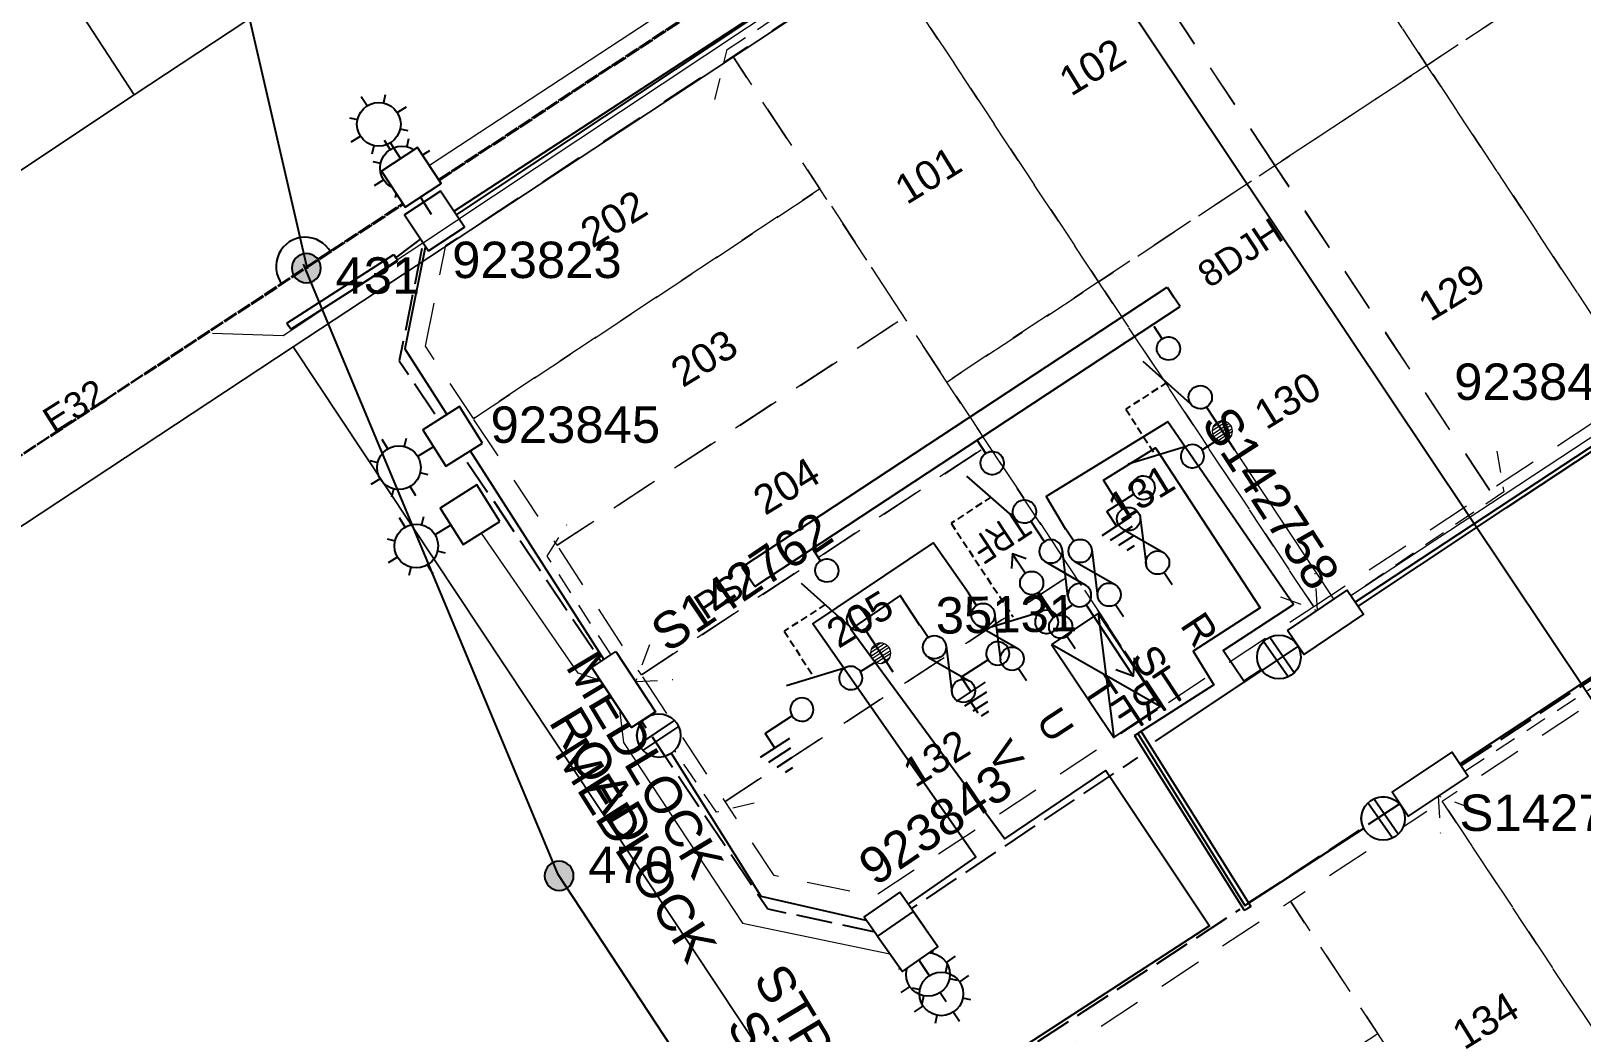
# Model space of a CAD drawing. Header units: metres. Extents: x 301970 to 303550, y 6271876 to 6273079.
# Drawn here: x 302284.5 to 302391, y 6272647.6 to 6272716.4 of the extents above; entities that cross this region are included whole.
import ezdxf
from ezdxf.enums import TextEntityAlignment as Align

# ---------------------------------------------------------------- set-up
doc = ezdxf.new("R2010")
doc.units = ezdxf.units.M
for name, pattern in [('A', [0]), ('Cable Exist OH', [1, 1, 0]), ('CENTERX2', [4, 2.5, -0.5, 0.5, -0.5]), ('Dash', [5, 3, -2]), ('DASHED', [0.75, 0.5, -0.25]), ('IE Trench LV', [6.5, 5, -1.5]), ('IECLdasha', [5, 3, -2])]:
    doc.linetypes.add(name, pattern=pattern)
for name, color, linetype in [('_User SL New', 7, 'Continuous'), ('_User_SL_SPonly', 7, 'Continuous'), ('Duct_SP_NEW', 7, 'Continuous'), ('Equip_HV_NEW', 7, 'Continuous'), ('Equip_LV_NEW', 7, 'Continuous'), ('Mains_HV_EXT', 7, 'Continuous'), ('Mains_HV_NEW_U72', 7, 'Continuous'), ('Mains_LV_EXT', 7, 'Continuous'), ('Mains_LV_NEW_R6', 7, 'Continuous'), ('Mains_LV_NEW_T84', 7, 'Continuous'), ('Mains_SL_EXT', 7, 'Continuous'), ('Notes_HV_MISC', 7, 'Continuous'), ('Notes_LV_MISC', 7, 'Continuous'), ('Services_SP_EXT', 7, 'Continuous'), ('Sub_LV_EXT', 7, 'Continuous'), ('Sub_SP_NEW', 7, 'Continuous'), ('SupportsOH_SP_TR_HV_LV_SL_EXT', 7, 'Continuous'), ('SupportsUG_SP_LV_NEW', 7, 'Continuous'), ('Trench_SP_NEW', 7, 'Continuous')]:
    doc.layers.add(name, color=color, linetype=linetype)
doc.layers.add('Cadastre Developer_SP_NEW', color=7, linetype='Continuous', lineweight=5)
doc.layers.add('Cadastre Land Parcels_SP_EXT', color=7, linetype='Continuous', lineweight=5, transparency=0.7)
doc.layers.add('Cadastre Roads_SP_EXT', color=7, linetype='Continuous', lineweight=5, transparency=0.7)
doc.layers.add('Features_HIDE', color=1, linetype='Continuous', plot=False)
doc.styles.add('ARIAL', font='arial.ttf', dxfattribs={"height": 2})
doc.styles.add('iecARIAL', font='arial.ttf', dxfattribs={"height": 2})
doc.styles.add('IESYMBOL1', font='isocp.shx')
doc.styles.add('POLE_LABEL', font='arial.ttf')
doc.styles.add('RoadName', font='arial.ttf', dxfattribs={"height": 2.5})
doc.styles.add('SL_LABEL', font='arial.ttf')
doc.styles.get("Standard").update_dxf_attribs({"font": 'arial.ttf'})
doc.styles.add('SWG_LABEL', font='arial.ttf')
doc.styles.add('SWITCH_LABEL', font='arial.ttf', dxfattribs={"height": 2.5})
doc.linetypes.add('Cable New UG', pattern='A,7,-0.25,["x",Standard,S=2,R=0,X=0.2,Y=-0.8],-2.1', length=9.35)
doc.linetypes.add('IE Trench HV', pattern='A,7,-0.2,["/",Standard,S=3,R=0,X=0.6,Y=-1.4],-2.5', length=9.7)
doc.linetypes.add('IECLROUO1', pattern='A,7,-0.7,[133,ltypeshp.shx,S=0.5,R=0,X=-0.3,Y=-0.1],-1.2', length=8.9)

# ---------------------------------------------------------------- blocks, each defined once
blk = doc.blocks.new('POLE_EXT')
blk.add_hatch(color=256).paths.add_polyline_path([(-1, 0, 1), (1, 0, 1)])
blk.add_lwpolyline([(-1, 0, 1), (1, 0, 1)], format="xyb", close=True)
for tag, height, flags, p in [('pNumber', 2.5, 8, (-17.84, 2.07)), ('OWNED_BY', 0.2, 9, (1.35, -0.4)), ('SPECIAL_USE', 0.2, 9, (1.35, -0.8)), ('STATE', 0.2, 9, (1.35, -1)), ('PARENT', 0.2, 9, (1.35, -0.6)), ('cLV', 0.2, 9, (1.35, -1.4)), ('hDepth', 0.2, 9, (1.35, -1.6)), ('hDia', 0.2, 9, (1.35, -1.8)), ('cHV', 0.2, 9, (1.35, -2)), ('USAGE', 0.2, 9, (1.35, -1.2)), ('LBRACKET', 0.2, 9, (1.35, -2.2)), ('LExisting', 0.2, 9, (1.35, -2.4)), ('LANTNUMBER', 0.2, 9, (1.35, -2.6)), ('LOther', 0.2, 9, (1.35, -2.8)), ('LRemove', 0.2, 9, (1.35, -3)), ('LEGEND', 0.2, 9, (1.35, -3.2)), ('cLinedev', 0.2, 9, (1.35, -3.4)), ('pExisting', 0.2, 9, (1.35, -3.8)), ('LOCATION', 0.2, 9, (1.35, -3.6)), ('PFNUMBER', 0.2, 9, (1.35, -4)), ('NEWPFNUMBER', 0.2, 9, (1.35, -4.2)), ('pFooting', 0.2, 9, (1.35, -4.4)), ('pNew', 0.2, 9, (1.35, -4.6)), ('pRelocate', 0.2, 9, (1.35, -5)), ('pRemove', 0.2, 9, (1.35, -5.2)), ('pReplace', 0.2, 9, (1.35, -5.4)), ('pStay', 0.2, 9, (1.35, -5.6)), ('pType', 0.2, 9, (1.35, -5.8)), ('cspan', 0.2, 9, (1.35, -6)), ('STREETNAME', 0.2, 9, (1.35, -6.2)), ('SUBURB', 0.2, 9, (1.35, -6.4)), ('OPERATED_BY', 0.2, 9, (1.36, -7.01)), ('NOTES', 0.2, 9, (1.35, -6.6)), ('MAINTAINED_BY', 0.2, 9, (1.36, -6.81))]:
    blk.add_attdef(tag, text='', height=height, dxfattribs=dict(flags=flags)).set_placement(p, align=Align.MIDDLE_LEFT)
at = {"style": 'POLE_LABEL'}
for tag, height, flags, p in [('ASSET_NUM', 2.5, 8, (2, 2)), ('STRUCTURE_PLANT_NUMBER', 0.2, 9, (1.35, 0.03)), ('STREET_CODE', 0.2, 9, (1.35, -0.2))]:
    blk.add_attdef(tag, text='', height=height, dxfattribs=dict(at, flags=flags)).set_placement(p, align=Align.MIDDLE_LEFT)
at = {"flags": 1}
blk.add_attdef('Z', (1.35, -7.33), '', height=0.2, dxfattribs=at)
blk = doc.blocks.new('*U68')
for tag, height, flags, p in [('ASSET_NUM', 2.5, 8, (2, 4)), ('STREET_CODE', 0.2, 9, (1.5, 2)), ('OWNED_BY', 0.2, 9, (1.5, 1.8)), ('OPERATED_BY', 0.2, 9, (1.5, 1.6)), ('STATE', 0.2, 9, (1.5, 1.2)), ('MAINTAINED_BY', 0.2, 9, (1.5, 1.4))]:
    blk.add_attdef(tag, text='', height=height, dxfattribs=dict(flags=flags)).set_placement(p, align=Align.MIDDLE_LEFT)
blk.add_wipeout([(3.73, -1.12), (-0.39, -3.87), (-1.49, -2.22), (2.62, 0.53)])
at = {"lineweight": -3}
blk.add_lwpolyline([(3.73, -1.12), (-0.39, -3.87), (-1.49, -2.22), (2.62, 0.53)], close=True, dxfattribs=at)
for tag, flags, p in [('SUPPORT_TYPE', 9, (1.5, 1)), ('SUBURB', 9, (1.5, 0.2)), ('STREETNAME', 9, (1.5, 0)), ('USAGE', 9, (1.5, 0.8)), ('LEGEND', 9, (1.5, 0.6)), ('PARENT', 9, (1.5, 0.4)), ('Z', 1, (1.5, -0.6)), ('LOCATION', 9, (1.5, -0.2)), ('NOTES', 9, (1.5, -0.4))]:
    blk.add_attdef(tag, text='', height=0.2, dxfattribs=dict(flags=flags)).set_placement(p, align=Align.MIDDLE_LEFT)
blk = doc.blocks.new('SUB_PADMOUNT_NEW')
for p, q in [((-3.84, 1.92), (3.84, -1.92)), ((3.84, 1.92), (-3.84, -1.92))]:
    blk.add_line(p, q)
blk.add_lwpolyline([(-3.84, -1.92), (3.84, -1.92), (3.84, 1.92), (-3.84, 1.92)], close=True)
for tag, height, flags, p in [('ASSET_NUM', 2.5, 8, (2, 2)), ('STREET_CODE', 0.2, 9, (1.5, 0)), ('OPERATING_VOLTAGE', 0.2, 9, (1.5, -0.4)), ('ORIENTATION', 0.2, 9, (1.5, -0.6)), ('OWNED_BY', 0.2, 9, (1.5, -0.8)), ('OPERATED_BY', 0.2, 9, (1.5, -1)), ('NO_PHASES', 0.2, 9, (1.5, -0.2)), ('CONSTRUCTED_VOLTAGE', 0.2, 9, (1.5, -1.4)), ('SECONDARY_VOLTAGE', 0.2, 9, (1.5, -1.6)), ('STATE', 0.2, 9, (1.5, -1.8)), ('SUBSTATION_TYPE', 0.2, 9, (1.5, -2.2)), ('MAINTAINED_BY', 0.2, 9, (1.5, -1.2)), ('PARENT', 0.2, 9, (1.5, -2)), ('SUBURB', 0.2, 9, (1.5, -2.8)), ('STREETNAME', 0.2, 9, (1.5, -3)), ('USAGE', 0.2, 9, (1.5, -2.4)), ('LEGEND', 0.2, 9, (1.5, -2.6)), ('LOCATION', 0.2, 9, (1.5, -3.2)), ('Z', 0.2, 1, (1.5, -3.6)), ('NOTES', 0.2, 9, (1.5, -3.4))]:
    blk.add_attdef(tag, text='', height=height, dxfattribs=dict(flags=flags)).set_placement(p, align=Align.MIDDLE_LEFT)
blk = doc.blocks.new('TX_LINK_NEW')
h = blk.add_hatch(color=256)
edge = h.paths.add_edge_path()
edge.add_line((2.6, 0.05), (4.6, 0.05))
edge.add_arc((5.4, 0.01), 0.8, 177.2353, 184.4027)
edge.add_line((4.6, -0.05), (2.6, -0.05))
edge.add_arc((1.8, 0), 0.8, 356.4167, 363.5833)
blk.add_line((7.2, 0.01), (7.8, 0.01))
for points in [[(1, 0), (0, 0)], [(2.6, 0.05), (4.6, 0.05)], [(6.2, 0.01), (7.2, 0.01)], [(7, -0.59), (7.8, 0.01), (7, 0.61)], [(2.6, -0.05), (4.6, -0.05)]]:
    blk.add_lwpolyline(points)
for centre in [(1.8, 0), (5.4, 0.01)]:
    blk.add_circle(centre, 0.8)
for centre, start, end in [((1.8, 0), 356.4167, 3.5833), ((5.4, 0.01), 177.2353, 184.4027)]:
    blk.add_arc(centre, 0.8, start, end)
at = {"style": 'IESYMBOL1'}
blk.add_text('TRF', height=2, rotation=90, dxfattribs=at).set_placement((9.24, 0.01), align=Align.MIDDLE_CENTER)
at = {"flags": 1}
blk.add_attdef('Z', (0, 0), '', height=0.2, dxfattribs=at)
at = {"layer": 'Sub_LV_EXT', "flags": 1}
for tag, p in [('USAGE', (2.14, -1.14)), ('ORIENTATION', (2.14, -1.53)), ('NOTES', (2.14, -3.07))]:
    blk.add_attdef(tag, p, '', height=0.2, dxfattribs=at)
blk = doc.blocks.new('LV_UG_DFUSE_CLOSED_NEW')
for points in [[(1, 0), (0, 0)], [(5.04, 0.73), (2.16, -0.72)], [(5.05, -0.71), (2.16, 0.72)], [(6.2, 0.01), (7.2, 0.01)]]:
    blk.add_lwpolyline(points)
for centre in [(1.8, 0), (5.4, 0.01)]:
    blk.add_circle(centre, 0.8)
for tag, flags, p in [('ACTUAL_STATUS', 9, (1.5, 0)), ('CONSTRUCTED_VOLTAGE', 9, (1.5, -0.2)), ('OPERATED_BY', 9, (1.5, -0.6)), ('OWNED_BY', 9, (1.5, -1)), ('NO_PHASES', 9, (1.5, -0.4)), ('MAINTAINED_BY', 9, (1.5, -0.8)), ('OPERATING_VOLTAGE', 9, (1.5, -1.2)), ('ORIENTATION', 9, (1.5, -1.4)), ('STATE', 9, (1.5, -1.6)), ('SWITCH_TYPE', 9, (1.5, -1.8)), ('USAGE', 9, (1.5, -2)), ('NOTES', 9, (1.5, -2.2)), ('Z', 1, (1.5, -2.4))]:
    blk.add_attdef(tag, text='', height=0.2, dxfattribs=dict(flags=flags)).set_placement(p, align=Align.MIDDLE_LEFT)
blk = doc.blocks.new('*U59')
for tag, flags, p in [('ACTUAL_STATUS', 9, (1.5, 0)), ('CONSTRUCTED_VOLTAGE', 9, (1.5, -0.2)), ('OPERATING_VOLTAGE', 9, (1.5, -0.6)), ('ORIENTATION', 9, (1.5, -0.8)), ('STATE', 9, (1.5, -1)), ('NO_PHASES', 9, (1.5, -0.4)), ('SWITCH_TYPE', 9, (1.5, -1.2)), ('OWNED_BY', 9, (1.5, -1.8)), ('OPERATED_BY', 9, (1.5, -2)), ('USAGE', 9, (1.5, -1.4)), ('NOTES', 9, (1.5, -1.6)), ('MAINTAINED_BY', 9, (1.5, -2.2)), ('TYPE', 9, (1.5, -2.6)), ('Z', 1, (1.5, -2.8)), ('NUMBER_OF_PHASES', 9, (1.5, -2.4))]:
    blk.add_attdef(tag, text='', height=0.2, dxfattribs=dict(flags=flags)).set_placement(p, align=Align.MIDDLE_LEFT)
blk.add_wipeout([(-3.65, -3.76), (-3.63, -3.95), (-3.59, -4.13), (-3.52, -4.3), (-3.43, -4.47), (-3.32, -4.62), (-3.2, -4.76), (-3.05, -4.88), (-2.9, -4.98), (-2.73, -5.07), (-2.55, -5.13), (-2.37, -5.16), (-2.18, -5.18), (-1.99, -5.17), (-1.81, -5.13), (-1.63, -5.08), (-1.46, -5), (-1.3, -4.9), (-1.15, -4.78), (-1.02, -4.65), (-0.91, -4.5), (-0.82, -4.33), (-0.75, -4.16), (-0.7, -3.98), (-0.67, -3.79), (-0.67, -3.61), (-0.69, -3.42), (-0.74, -3.24), (-0.8, -3.06), (-0.89, -2.9), (-1, -2.74), (-1.13, -2.6), (-1.27, -2.48), (-1.43, -2.38), (-1.6, -2.3), (-1.78, -2.24), (-1.96, -2.2), (-2.15, -2.19), (-2.33, -2.2), (-2.52, -2.23), (-2.7, -2.29), (-2.87, -2.37), (-3.03, -2.46), (-3.17, -2.58), (-3.3, -2.72), (-3.42, -2.87), (-3.51, -3.03), (-3.58, -3.2), (-3.63, -3.39), (-3.65, -3.57)])
for p, q in [((-1.23, -4.86), (-3.43, -2.88)), ((-0.9, -4.49), (-3.09, -2.51))]:
    blk.add_line(p, q)
blk.add_circle((-2.16, -3.68), 1.5)
blk = doc.blocks.new('*U61')
for tag, flags, p in [('ACTUAL_STATUS', 9, (1.5, 0)), ('CONSTRUCTED_VOLTAGE', 9, (1.5, -0.2)), ('OPERATING_VOLTAGE', 9, (1.5, -0.6)), ('ORIENTATION', 9, (1.5, -0.8)), ('STATE', 9, (1.5, -1)), ('NO_PHASES', 9, (1.5, -0.4)), ('SWITCH_TYPE', 9, (1.5, -1.2)), ('OWNED_BY', 9, (1.5, -1.8)), ('OPERATED_BY', 9, (1.5, -2)), ('USAGE', 9, (1.5, -1.4)), ('NOTES', 9, (1.5, -1.6)), ('MAINTAINED_BY', 9, (1.5, -2.2)), ('TYPE', 9, (1.5, -2.6)), ('Z', 1, (1.5, -2.8)), ('NUMBER_OF_PHASES', 9, (1.5, -2.4))]:
    blk.add_attdef(tag, text='', height=0.2, dxfattribs=dict(flags=flags)).set_placement(p, align=Align.MIDDLE_LEFT)
blk.add_wipeout([(-2.22, -2.19), (-2.4, -2.21), (-2.59, -2.25), (-2.76, -2.31), (-2.93, -2.4), (-3.08, -2.51), (-3.22, -2.63), (-3.35, -2.77), (-3.45, -2.93), (-3.54, -3.1), (-3.6, -3.27), (-3.64, -3.46), (-3.66, -3.64), (-3.65, -3.83), (-3.62, -4.02), (-3.57, -4.2), (-3.49, -4.37), (-3.39, -4.53), (-3.28, -4.68), (-3.14, -4.81), (-3, -4.92), (-2.83, -5.02), (-2.66, -5.09), (-2.48, -5.14), (-2.29, -5.17), (-2.11, -5.18), (-1.92, -5.16), (-1.74, -5.11), (-1.56, -5.05), (-1.39, -4.96), (-1.24, -4.86), (-1.1, -4.73), (-0.98, -4.59), (-0.87, -4.44), (-0.79, -4.27), (-0.73, -4.09), (-0.69, -3.91), (-0.67, -3.72), (-0.68, -3.53), (-0.71, -3.35), (-0.76, -3.17), (-0.84, -3), (-0.93, -2.84), (-1.05, -2.69), (-1.18, -2.56), (-1.33, -2.44), (-1.49, -2.35), (-1.66, -2.27), (-1.84, -2.22), (-2.03, -2.19)])
for p, q in [((-3.35, -4.6), (-1.34, -2.43)), ((-2.99, -4.94), (-0.97, -2.77))]:
    blk.add_line(p, q)
blk.add_circle((-2.16, -3.68), 1.5)
blk = doc.blocks.new('COLUMN_NEW')
for tag, flags, p in [('LOCATION', 9, (1.5, -2.2)), ('Z', 1, (1.5, -2.8)), ('NOTES', 9, (1.5, -2.4)), ('LABEL_ALIGNMENT', 9, (1.5, -2.6))]:
    blk.add_attdef(tag, text='', height=0.2, dxfattribs=dict(flags=flags)).set_placement(p, align=Align.MIDDLE_LEFT)
blk.add_wipeout([(-1.485, -1.485), (1.485, -1.485), (1.485, 1.485), (-1.485, 1.485)])
at = {"lineweight": -3}
blk.add_lwpolyline([(-1.485, -1.485), (1.485, -1.485), (1.485, 1.485), (-1.485, 1.485)], close=True, dxfattribs=at)
for tag, height, flags, p in [('ASSET_NUM', 2.5, 8, (2, 2)), ('STREET_CODE', 0.2, 9, (1.5, 0)), ('OWNED_BY', 0.2, 9, (1.5, -0.4)), ('OPERATED_BY', 0.2, 9, (1.5, -0.6)), ('STATE', 0.2, 9, (1.5, -1)), ('COLUMN_TYPE', 0.2, 9, (1.5, -0.2)), ('MAINTAINED_BY', 0.2, 9, (1.5, -0.8)), ('SUBURB', 0.2, 9, (1.5, -1.8)), ('STREETNAME', 0.2, 9, (1.5, -2)), ('USAGE', 0.2, 9, (1.5, -1.2)), ('LEGEND', 0.2, 9, (1.5, -1.4)), ('PARENT', 0.2, 9, (1.5, -1.6))]:
    blk.add_attdef(tag, text='', height=height, dxfattribs=dict(flags=flags)).set_placement(p, align=Align.MIDDLE_LEFT)
at = {"style": 'POLE_LABEL', "flags": 9}
blk.add_attdef('STRUCTURE_PLANT_NUMBER', text='', height=0.2, dxfattribs=at).set_placement((1.5, 0.242), align=Align.MIDDLE_LEFT)
blk = doc.blocks.new('SWG_SIE_SU_NEW')
blk.add_line((5.81, 0.79), (1.59, 1.94))
at = {"linetype": 'A', "lineweight": 0}
for p, q in [((7.98, 0.35), (7.98, -0.37)), ((8.18, -0.58), (8.18, 0.56)), ((8.38, 0.66), (8.38, -0.68)), ((8.58, -0.71), (8.58, 0.69)), ((8.78, 0.66), (8.78, -0.68)), ((8.98, -0.59), (8.98, 0.56)), ((9.18, 0.35), (9.18, -0.38))]:
    blk.add_line(p, q, dxfattribs=at)
at = {"linetype": 'DASHED'}
blk.add_lwpolyline([(3.7, 1.36), (3.7, 4.73), (7.22, 4.73)], dxfattribs=at)
for points in [[(1, 0), (0, 0)], [(6.6, -0.01), (10.1, -0.01)]]:
    blk.add_lwpolyline(points)
for points in [[(1.8, -0.8, 1), (1.8, 0.8, 1)], [(5.8, -0.81, 1), (5.8, 0.79, 1)]]:
    blk.add_lwpolyline(points, format="xyb", close=True)
at = {"linetype": 'A', "lineweight": 0}
blk.add_circle((8.58, -0.01), 0.7, dxfattribs=at)
at = {"style": 'SWG_LABEL', "flags": 8}
blk.add_attdef('ASSET_NUM', text='', height=2.5, rotation=179.9544, dxfattribs=at).set_placement((-2.4, 0.01), align=Align.MIDDLE_LEFT)
at = {"flags": 1}
blk.add_attdef('Z', (0, 0), '', height=0.2, dxfattribs=at)
at = {"style": 'SWITCH_LABEL', "flags": 9}
blk.add_attdef('STREET_CODE', text='', height=0.2, dxfattribs=at).set_placement((0, 0), align=Align.MIDDLE_LEFT)
at = {"flags": 9}
for tag, p in [('ORIENTATION', (0, -0.2)), ('SUBURB', (0, -0.8)), ('STREETNAME', (0, -1)), ('PARENT', (0, -0.4)), ('USAGE', (0, -0.6)), ('OPERATED_BY', (-0.01, -1.84)), ('OWNED_BY', (-0.01, -1.62)), ('MAINTAINED_BY', (-0.01, -2.05)), ('LOCATION', (0, -1.2)), ('NOTES', (0, -1.4))]:
    blk.add_attdef(tag, text='', height=0.2, dxfattribs=at).set_placement(p, align=Align.MIDDLE_LEFT)
blk = doc.blocks.new('SWG_SIE_ES_NEW')
for p, q in [((-5.79, 0.78), (-1.79, 1.93)), ((0.01, -1.21), (2.41, -1.21)), ((0.31, -1.81), (2.11, -1.81)), ((0.61, -2.41), (1.81, -2.41)), ((0.92, -3.01), (1.52, -3.01))]:
    blk.add_line(p, q)
for points in [[(-5.79, -0.82, -1), (-5.79, 0.78, -1)], [(-1.79, -0.81, -1), (-1.79, 0.79, -1)]]:
    blk.add_lwpolyline(points, format="xyb", close=True)
for points in [[(-6.59, -0.02), (-7.89, -0.02)], [(-0.99, -0.01), (1.21, -0.01), (1.21, -1.21)]]:
    blk.add_lwpolyline(points)
at = {"flags": 1}
blk.add_attdef('Z', (0, 0), '', height=0.2, dxfattribs=at)
at = {"style": 'SWITCH_LABEL', "flags": 9}
blk.add_attdef('STREET_CODE', text='', height=0.2, dxfattribs=at).set_placement((0, -0.2), align=Align.MIDDLE_LEFT)
at = {"flags": 9}
for tag, p in [('ORIENTATION', (0, -0.4)), ('SUBURB', (0, -1)), ('PARENT', (0, -0.6)), ('USAGE', (0, -0.8)), ('STREETNAME', (0, -1.2)), ('OPERATED_BY', (0, -2.01)), ('LOCATION', (0, -1.4)), ('NOTES', (0, -1.6)), ('OWNED_BY', (0, -1.78)), ('MAINTAINED_BY', (0, -2.21))]:
    blk.add_attdef(tag, text='', height=0.2, dxfattribs=at).set_placement(p, align=Align.MIDDLE_LEFT)
at = {"style": 'ARIAL', "flags": 8}
blk.add_attdef('ASSET_NUM', text='', height=2, dxfattribs=at).set_placement((14.3, -5.09), align=Align.MIDDLE_RIGHT)
blk = doc.blocks.new('BUS_8DJ10_3_SWITCH_NEW')
for p, q in [((-1.6, 0), (-1.6, 34.98)), ((-1.6, 34.98), (-0.8, 34.98)), ((0, 34.98), (-0.8, 34.98)), ((0, 0), (0, 34.98)), ((-1.6, 0), (-0.8, 0)), ((0, 0), (-0.8, 0))]:
    blk.add_line(p, q)
at = {"style": 'ARIAL'}
blk.add_attdef('SWG_TYPE', text='', height=1.8, rotation=90, dxfattribs=at).set_placement((-0.8, 27.54), align=Align.MIDDLE_LEFT)
blk.add_attdef('SUB_TYPE', text='', height=1.8, rotation=90, dxfattribs=at).set_placement((-0.8, -0.76), align=Align.MIDDLE_RIGHT)
blk = doc.blocks.new('SWG_SIE_TRF_NOES_NEW')
for p, q in [((7.01, 0.8), (2.79, 1.95)), ((14.68, 0), (20.54, 0))]:
    blk.add_line(p, q)
at = {"linetype": 'DASHED'}
blk.add_lwpolyline([(4.9, 1.38), (4.9, 4.64), (12.61, 4.64)], dxfattribs=at)
for points in [[(2.2, 0.01), (1.2, 0.01)], [(19.54, -0.75), (20.54, 0), (19.54, 0.75)], [(7.8, 0), (9.45, 0)]]:
    blk.add_lwpolyline(points)
for points in [[(3, -0.79, 1), (3, 0.81, 1)], [(7, -0.8, 1), (7, 0.8, 1)]]:
    blk.add_lwpolyline(points, format="xyb", close=True)
at = {"flags": 1}
blk.add_attdef('Z', (0, 0), '', height=0.2, dxfattribs=at)
at = {"style": 'SWITCH_LABEL', "flags": 9}
blk.add_attdef('STREET_CODE', text='', height=0.2, dxfattribs=at).set_placement((0, -0.2), align=Align.MIDDLE_LEFT)
at = {"flags": 9}
for tag, p in [('ORIENTATION', (0, -0.4)), ('SUBURB', (0, -1)), ('PARENT', (0, -0.6)), ('USAGE', (0, -0.8)), ('STREETNAME', (0, -1.2)), ('OPERATED_BY', (0, -2.11)), ('LOCATION', (0, -1.4)), ('NOTES', (0, -1.6)), ('OWNED_BY', (0, -1.89)), ('MAINTAINED_BY', (0, -2.32))]:
    blk.add_attdef(tag, text='', height=0.2, dxfattribs=at).set_placement(p, align=Align.MIDDLE_LEFT)
blk = doc.blocks.new('SWG_FUSE_NEW')
for points in [[(1.15, 0.72), (4.04, -0.71)], [(1.16, -0.72), (4.04, 0.73)]]:
    blk.add_lwpolyline(points)
for centre in [(0.8, 0), (4.4, 0.01)]:
    blk.add_circle(centre, 0.8)
blk = doc.blocks.new('*U56')
at = {"linetype": 'CENTERX2'}
blk.add_blockref('SWG_SIE_TRF_NOES_NEW', (0, 0), dxfattribs=at)
at = {"linetype": 'CENTERX2', "rotation": 180}
blk.add_blockref('SWG_FUSE_NEW', (14.68, 0), dxfattribs=at)
at = {"style": 'IESYMBOL1'}
blk.add_text('TRF', height=2.5, rotation=89.9826, dxfattribs=at).set_placement((22.51, -0.05), align=Align.MIDDLE_CENTER)
blk = doc.blocks.new('*U133')
for p, q in [((0, 0), (-1.27, -1.91)), ((0, 0), (0, 0)), ((-3.35, -2.33), (-3.97, -1.91)), ((-2.5, -1.14), (-2.39, -1.69)), ((-0.07, -2.75), (-0.63, -2.86)), ((-4.12, -3.57), (-3.57, -3.46)), ((-0.22, -4.4), (-0.85, -3.99)), ((-2.93, -4.41), (-3.34, -5.03)), ((-1.69, -5.18), (-1.8, -4.63))]:
    blk.add_line(p, q)
blk.add_circle((-2.1, -3.16), 1.5)
at = {"style": 'SL_LABEL'}
for tag, height, flags, p in [('ASSET_NUM', 2.5, 8, (2, 2)), ('STREET_CODE', 0.2, 9, (0, -0.2))]:
    blk.add_attdef(tag, text='', height=height, dxfattribs=dict(at, flags=flags)).set_placement(p, align=Align.MIDDLE_LEFT)
for tag, p, flags in [('Z', (0, 0), 1), ('OPERATED_BY', (0, -9.61), 9)]:
    blk.add_attdef(tag, p, '', height=0.2, dxfattribs=dict(flags=flags))
for tag, height, flags, p in [('CONSTRUCTED_VOLTAGE', 0.2, 9, (0, -0.4)), ('CONTROL_TYPE', 0.2, 9, (0, -0.6)), ('LANTERN_PURPOSE', 0.2, 9, (0, -0.8)), ('LANTERN_TYPE', 0.2, 9, (0, -1)), ('OPERATING_VOLTAGE', 0.2, 9, (0, -1.4)), ('ORIENTATION', 0.2, 9, (0, -1.6)), ('OWNED_BY', 0.2, 9, (0, -1.8)), ('STATE', 0.2, 9, (0, -2)), ('NO_PHASES', 0.2, 9, (0, -1.2)), ('USAGE', 0.2, 9, (0, -2.2)), ('LNUMBER', 2.5, 8, (1.2, -2.8)), ('CEXIST', 0.2, 9, (0, -2.4)), ('CNEW', 0.2, 9, (0, -2.6)), ('CNUMBER', 0.2, 9, (0, -2.8)), ('CREMOVE', 0.2, 9, (0, -3)), ('CREPLACE', 0.2, 9, (0, -3.2)), ('LKINGHEIGHT', 0.2, 9, (0, -3.4)), ('LBRACKET', 0.2, 9, (0, -3.6)), ('LBRACKETVOCAB', 0.2, 9, (0, -3.8)), ('LCATEGORY', 0.2, 9, (0, -4)), ('LCHARGE1', 0.2, 9, (0, -4.2)), ('LCHARGE1PERCENT', 0.2, 9, (0, -4.4)), ('LCHARGE2', 0.2, 9, (0, -4.6)), ('LCHARGE2PERCENT', 0.2, 9, (0, -4.8)), ('LCHARGE3', 0.2, 9, (0, -5)), ('LCHARGE3PERCENT', 0.2, 9, (0, -5.2)), ('LEXIST', 0.2, 9, (0, -5.4)), ('LLAMP', 0.2, 9, (0, -5.6)), ('LLAMPVOCAB', 0.2, 9, (0, -5.8)), ('LMAST', 0.2, 9, (0, -6)), ('LMASTVOCAB', 0.2, 9, (0, -6.2)), ('LNEW', 0.2, 9, (0, -6.4)), ('LANTNUMBER', 0.2, 9, (0, -6.6)), ('LOUTREACH', 0.2, 9, (0, -7)), ('LOUTREACHVOCAB', 0.2, 9, (0, -7.2)), ('LRATECODE', 0.2, 9, (0, -7.4)), ('SUBURB', 0.2, 9, (0, -8.6)), ('LREMOVE', 0.2, 9, (0, -7.6)), ('LREPLACE', 0.2, 9, (0, -7.8)), ('LTYPE', 0.2, 9, (0, -8)), ('LTYPEVOCAB', 0.2, 9, (0, -8.2)), ('LEGEND', 0.2, 9, (0, -8.4)), ('STREETNAME', 0.2, 9, (0, -8.8)), ('LOCATION', 0.2, 9, (0, -9)), ('NOTES', 0.2, 9, (0, -9.2)), ('MAINTAINED_BY', 0.2, 9, (0, -9.86))]:
    blk.add_attdef(tag, text='', height=height, dxfattribs=dict(flags=flags)).set_placement(p, align=Align.MIDDLE_LEFT)
blk = doc.blocks.new('*U69')
blk.add_wipeout([(0.9, 3.56), (3.63, -0.57), (1.98, -1.66), (-0.75, 2.47)])
at = {"lineweight": -3}
blk.add_lwpolyline([(0.9, 3.56), (3.63, -0.57), (1.98, -1.66), (-0.75, 2.47)], close=True, dxfattribs=at)
for tag, height, flags, p in [('ASSET_NUM', 2.5, 8, (2, 4)), ('STREET_CODE', 0.2, 9, (1.5, 2)), ('OWNED_BY', 0.2, 9, (1.5, 1.8)), ('OPERATED_BY', 0.2, 9, (1.5, 1.6)), ('STATE', 0.2, 9, (1.5, 1.2)), ('SUPPORT_TYPE', 0.2, 9, (1.5, 1)), ('MAINTAINED_BY', 0.2, 9, (1.5, 1.4)), ('SUBURB', 0.2, 9, (1.5, 0.2)), ('STREETNAME', 0.2, 9, (1.5, 0)), ('USAGE', 0.2, 9, (1.5, 0.8)), ('LEGEND', 0.2, 9, (1.5, 0.6)), ('PARENT', 0.2, 9, (1.5, 0.4)), ('Z', 0.2, 1, (1.5, -0.6)), ('LOCATION', 0.2, 9, (1.5, -0.2)), ('NOTES', 0.2, 9, (1.5, -0.4))]:
    blk.add_attdef(tag, text='', height=height, dxfattribs=dict(flags=flags)).set_placement(p, align=Align.MIDDLE_LEFT)

msp = doc.modelspace()

# ---------------------------------------------------------------- linework, layer by layer
at = {"layer": 'Cadastre Developer_SP_NEW', "linetype": 'IECLdasha', "flags": 128}
for points in [[(302380.4, 6272714.06), (302365.62, 6272736.39), (302377.74, 6272744.38), (302392.51, 6272722.05), (302380.4, 6272714.06)], [(302369.97, 6272707.18), (302355.19, 6272729.51), (302365.62, 6272736.39), (302380.4, 6272714.06), (302369.97, 6272707.18)], [(302357.85, 6272699.19), (302343.08, 6272721.52), (302355.19, 6272729.51), (302369.97, 6272707.18), (302357.85, 6272699.19)], [(302347.42, 6272692.31), (302332.72, 6272714.69), (302343.08, 6272721.52), (302357.85, 6272699.19), (302347.42, 6272692.31)], [(302395.18, 6272691.73), (302380.4, 6272714.06), (302392.51, 6272722.05), (302407.29, 6272699.72), (302395.18, 6272691.73)], [(302311.61, 6272694.78), (302313.02, 6272701.7), (302332.72, 6272714.69), (302338.71, 6272705.58), (302314.9, 6272689.8), (302311.61, 6272694.78)], [(302384.74, 6272684.85), (302369.97, 6272707.18), (302380.4, 6272714.06), (302395.18, 6272691.73), (302384.74, 6272684.85)], [(302372.63, 6272676.86), (302357.85, 6272699.19), (302369.97, 6272707.18), (302384.74, 6272684.85), (302372.63, 6272676.86)], [(302362.19, 6272669.98), (302347.42, 6272692.31), (302357.85, 6272699.19), (302372.63, 6272676.86), (302362.19, 6272669.98)], [(302320.66, 6272681.1), (302344.5, 6272696.75), (302350.28, 6272687.99), (302326.44, 6272672.19), (302320.66, 6272681.1)], [(302326.44, 6272672.19), (302350.28, 6272687.99), (302356.1, 6272679.19), (302332.19, 6272663.5), (302326.44, 6272672.19)], [(302332.19, 6272663.5), (302356.1, 6272679.19), (302362.19, 6272669.98), (302342.49, 6272656.99), (302335.56, 6272658.4), (302332.19, 6272663.5)], [(302396.24, 6272641.19), (302381.46, 6272663.52), (302393.57, 6272671.51), (302408.35, 6272649.18), (302396.24, 6272641.19)], [(302385.8, 6272634.31), (302371.03, 6272656.64), (302381.46, 6272663.52), (302396.24, 6272641.19), (302385.8, 6272634.31)]]:
    msp.add_lwpolyline(points, dxfattribs=at)
at = {"layer": 'Cadastre Land Parcels_SP_EXT', "linetype": 'Continuous'}
for points in [[(302299.19, 6272717.04), (302265.84, 6272767.64), (302258.48, 6272762.75), (302291.6, 6272712.04), (302299.19, 6272717.04)], [(302291.6, 6272712.04), (302258.48, 6272762.75), (302250.68, 6272757.57), (302283.73, 6272706.79), (302291.6, 6272712.04)], [(302438.4, 6272542.74), (302465.23, 6272560.6), (302353.23, 6272728.13), (302302.52, 6272694.72), (302414.01, 6272526.7), (302438.4, 6272542.74)], [(302414.01, 6272526.7), (302302.52, 6272694.72), (302251.7, 6272661.21), (302362.11, 6272492.34), (302414.01, 6272526.7)]]:
    msp.add_lwpolyline(points, close=True, dxfattribs=at)
at = {"layer": 'Cadastre Roads_SP_EXT', "linetype": 'Continuous'}
for points in [[(302398.26, 6272782.61), (302390.42, 6272777.45), (302383.05, 6272772.58), (302375.92, 6272767.9), (302368.16, 6272762.78), (302360.14, 6272757.51), (302352.17, 6272752.18), (302344.9, 6272747.34), (302338.03, 6272742.81), (302330.01, 6272737.52), (302321.96, 6272732.2), (302314.18, 6272727.06), (302306.94, 6272722.21), (302299.19, 6272717.04), (302291.6, 6272712.04), (302283.73, 6272706.79)], [(302155.73, 6272597.88), (302200.71, 6272627.55), (302200.71, 6272627.55), (302251.7, 6272661.21), (302302.52, 6272694.72), (302353.23, 6272728.13), (302404.23, 6272761.82)]]:
    msp.add_lwpolyline(points, dxfattribs=at)
at = {"layer": 'Duct_SP_NEW'}
for p, q in [((302302.08, 6272696.36), (302309.44, 6272701.07)), ((302309.44, 6272701.07), (302309.58, 6272700.85)), ((302302.08, 6272696.36), (302302.22, 6272696.14)), ((302302.36, 6272695.93), (302302.22, 6272696.14)), ((302360.77, 6272668.3), (302360.55, 6272668.16)), ((302360.77, 6272668.3), (302368.31, 6272656.29)), ((302360.33, 6272668.02), (302360.55, 6272668.16)), ((302360.33, 6272668.02), (302367.86, 6272656.02)), ((302367.86, 6272656.02), (302368.08, 6272656.15)), ((302368.31, 6272656.29), (302368.08, 6272656.15))]:
    msp.add_line(p, q, dxfattribs=at)
at = {"layer": 'Features_HIDE', "linetype": 'Continuous'}
msp.add_lwpolyline([(302465.23, 6272560.6), (302515.88, 6272594.14), (302404.23, 6272761.82), (302353.23, 6272728.13), (302465.23, 6272560.6)], close=True, dxfattribs=at)
at = {"layer": 'Mains_HV_EXT', "linetype": 'Cable Exist OH'}
msp.add_lwpolyline([(302266.57, 6272675.91), (302506.77, 6272834.31), (302555.1, 6272865.6), (302749.69, 6272993.92)], dxfattribs=at)
at = {"layer": 'Mains_LV_EXT', "linetype": 'Cable Exist OH'}
for points in [[(302303.43, 6272700.13), (302376.24, 6272748.14)], [(302266.57, 6272675.91), (302303.43, 6272700.13)]]:
    msp.add_lwpolyline(points, dxfattribs=at)
at = {"layer": 'Mains_LV_EXT', "linetype": 'Continuous'}
msp.add_lwpolyline([(302305.1, 6272701.22, 1.082731), (302301.77, 6272699.03)], format="xyb", dxfattribs=at)
at = {"layer": 'Mains_LV_NEW_R6', "linetype": 'IECLROUO1', "lineweight": 0, "ltscale": 0.5, "flags": 128}
msp.add_lwpolyline([(302341.06, 6272723.16), (302337.34, 6272723.89), (302311.88, 6272707.19)], dxfattribs=at)
at = {"layer": 'Mains_LV_NEW_T84', "linetype": 'Cable New UG', "ltscale": 0.5, "flags": 128}
for points in [[(302342.14, 6272722.69), (302311.87, 6272702.92), (302310.19, 6272694.58), (302323.86, 6272673.24)], [(302416.47, 6272704.17), (302375.48, 6272677.19)], [(302423.65, 6272693.09), (302382.69, 6272666.07)], [(302369.02, 6272672.53), (302367.82, 6272671.75), (302366.41, 6272673.87), (302371.25, 6272677.03), (302362.6, 6272689.58), (302354.24, 6272684.45), (302355.59, 6272682.2)], [(302358.93, 6272684.4), (302358.18, 6272685.56), (302361.75, 6272687.79), (302368.95, 6272676.79), (302364.35, 6272673.81), (302365.78, 6272671.51), (302360.55, 6272668.16), (302367.89, 6272656.36), (302376.06, 6272661.64)], [(302328.5, 6272666.81), (302334.64, 6272656.98), (302342.87, 6272655.12), (302349.43, 6272659.67), (302338.21, 6272675.7), (302346.52, 6272681.26), (302348.93, 6272677.8)], [(302345.58, 6272675.59), (302344.21, 6272677.64), (302340.84, 6272675.33), (302351.42, 6272660.94), (302358.34, 6272665.63), (302365.47, 6272654.96), (302349.39, 6272644.51), (302348.11, 6272636.32), (302357.57, 6272622.06)]]:
    msp.add_lwpolyline(points, dxfattribs=at)
at = {"layer": 'Mains_SL_EXT', "linetype": 'Cable Exist OH'}
msp.add_lwpolyline([(302266.57, 6272675.91), (302303.43, 6272700.13), (302376.24, 6272748.14)], dxfattribs=at)
at = {"layer": 'Services_SP_EXT'}
for points in [[(302298.46, 6272727.57), (302298.81, 6272720.35), (302303.48, 6272700.08)], [(302361.09, 6272599), (302353.71, 6272608.13), (302337.35, 6272633.17), (302320.72, 6272658.48), (302303.24, 6272700.41)]]:
    msp.add_lwpolyline(points, dxfattribs=at)
at = {"layer": 'Trench_SP_NEW', "linetype": 'IE Trench HV', "ltscale": 0.5, "flags": 128}
msp.add_lwpolyline([(302309.58, 6272700.85), (302311.64, 6272702.4), (302502.89, 6272829.32), (302502.89, 6272829.32)], dxfattribs=at)
at = {"layer": 'Trench_SP_NEW', "color": 170, "linetype": 'Dash', "lineweight": 9, "ltscale": 0.5}
for points in [[(302331.48, 6272711.71), (302331.48, 6272711.71), (302332.34, 6272715.14), (302354.72, 6272730.13), (302357.53, 6272728.75)], [(302385.2, 6272687.57), (302385.69, 6272684.77), (302375.18, 6272677.63)], [(302334.18, 6272663.39), (302331.6, 6272662.75), (302325.67, 6272671.53), (302319.97, 6272680.35), (302321.32, 6272682.52)], [(302370.35, 6272677.56), (302372.88, 6272676.62), (302372.73, 6272679.17)], [(302327, 6272674.26), (302326.05, 6272671.73), (302328.6, 6272671.87)], [(302380.99, 6272664.25), (302393.36, 6272672.37), (302396.72, 6272670.02)], [(302383.72, 6272662.92), (302381.19, 6272663.87), (302381.33, 6272661.32)]]:
    msp.add_lwpolyline(points, dxfattribs=at)
at = {"layer": 'Trench_SP_NEW', "linetype": 'IE Trench LV', "ltscale": 0.5, "flags": 128}
for points in [[(302382.77, 6272665.96), (302423.7, 6272693.03)], [(302359.38, 6272619.7), (302348.61, 6272635.73), (302350.53, 6272644.95), (302367.57, 6272656.09)]]:
    msp.add_lwpolyline(points, dxfattribs=at)

# ---------------------------------------------------------------- block references
at = {"layer": '_User SL New', "linetype": 'IE Trench HV', "rotation": 246.016282023587}
msp.add_blockref('*U133', (302310.44, 6272706.81), dxfattribs=at)
at = {"layer": '_User SL New', "rotation": 334.5742614927381}
msp.add_blockref('*U133', (302314.23, 6272683), dxfattribs=at)
at = {"layer": '_User_SL_SPonly', "linetype": 'IE Trench HV', "rotation": 67.23636815267179}
msp.add_blockref('*U133', (302344.03, 6272654.77), dxfattribs=at)
at = {"layer": 'Equip_HV_NEW'}
ref = msp.add_blockref('BUS_8DJ10_3_SWITCH_NEW', (302333.35, 6272679.59), dxfattribs=dict(at, xscale=-1, rotation=303.3605699032934))
ref.add_attrib('SUB_TYPE', 'PS', dxfattribs={"layer": '0', "height": 1.8, "rotation": 33.3606, "style": 'ARIAL'}).set_placement((302333.15, 6272678.51), align=Align.MIDDLE_RIGHT)
ref.add_attrib('SWG_TYPE', '              8DJH', dxfattribs={"layer": '0', "height": 1.8, "rotation": 33.3606, "style": 'ARIAL'}).set_placement((302356.78, 6272694.09), align=Align.MIDDLE_LEFT)
at = {"layer": 'Equip_HV_NEW', "xscale": -1}
for name, p, rotation in [('SWG_SIE_SU_NEW', (302361.67, 6272696.12), 123.0044119044463), ('SWG_SIE_ES_NEW', (302359.43, 6272684.08), 33.00441190444622), ('SWG_SIE_SU_NEW', (302338.2, 6272680.87), 123.0044119044463), ('SWG_SIE_ES_NEW', (302349.42, 6272672.7), 33.00441190444622), ('SWG_SIE_ES_NEW', (302335.96, 6272668.84), 33.00441190444622)]:
    msp.add_blockref(name, p, dxfattribs=dict(at, rotation=rotation))
at = {"layer": 'Equip_HV_NEW', "linetype": 'CENTERX2', "xscale": -1, "rotation": 123.4348842224014}
msp.add_blockref('*U56', (302348.9, 6272689.25), dxfattribs=at)
at = {"layer": 'Equip_LV_NEW', "linetype": 'Cable New UG', "lineweight": 0, "rotation": 123.4428342999667}
for name, p in [('LV_UG_DFUSE_CLOSED_NEW', (302362.9, 6272678.4)), ('TX_LINK_NEW', (302356.24, 6272674)), ('LV_UG_DFUSE_CLOSED_NEW', (302359.57, 6272676.2)), ('LV_UG_DFUSE_CLOSED_NEW', (302352.9, 6272671.8)), ('LV_UG_DFUSE_CLOSED_NEW', (302349.56, 6272669.59))]:
    msp.add_blockref(name, p, dxfattribs=at)
at = {"layer": 'Sub_SP_NEW', "color": 1}
ref = msp.add_blockref('SUB_PADMOUNT_NEW', (302358.36, 6272672.15), dxfattribs=dict(at, rotation=303.8272694741564))
ref.add_attrib('ASSET_NUM', '35131', dxfattribs={"layer": '0', "height": 2.5, "rotation": 1.101}).set_placement((302346.66, 6272676.26), align=Align.MIDDLE_LEFT)
at = {"layer": 'SupportsOH_SP_TR_HV_LV_SL_EXT'}
ref = msp.add_blockref('POLE_EXT', (302303.43, 6272700.13), dxfattribs=at)
ref.add_attrib('ASSET_NUM', '431', dxfattribs={"layer": '0', "height": 2.5, "rotation": 359.9426, "style": 'POLE_LABEL'}).set_placement((302305.43, 6272700.88), align=Align.TOP_LEFT)
ref = msp.add_blockref('POLE_EXT', (302320.79, 6272658.39), dxfattribs=at)
ref.add_attrib('ASSET_NUM', '470', dxfattribs={"layer": '0', "height": 2.5, "style": 'POLE_LABEL'}).set_placement((302322.79, 6272659.14), align=Align.MIDDLE_LEFT)

# ---------------------------------------------------------------- texts
at = {"layer": 'Cadastre Developer_SP_NEW'}
for s, p in [('102', (302357.94, 6272713.11)), ('101', (302346.66, 6272705.67)), ('129', (302382.62, 6272697.63)), ('203', (302331.27, 6272693.1)), ('130', (302371.35, 6272690.2)), ('204', (302336.93, 6272684.32)), ('131', (302361.29, 6272683.83)), ('205', (302341.97, 6272675.18)), ('132', (302347.23, 6272665.62)), ('134', (302384.95, 6272647.6))]:
    msp.add_text(s, height=2, rotation=31.4973, dxfattribs=at).set_placement(p, align=Align.CENTER)
at = {"layer": 'Equip_LV_NEW', "char_height": 2, "width": 1.1319, "attachment_point": 1, "rotation": 303.4428, "style": 'iecARIAL'}
for s, insert in [('R', (302365.07, 6272676.71)), ('S', (302361.71, 6272674.48)), ('T', (302358.31, 6272672.34)), ('U', (302355.16, 6272670.17)), ('V', (302351.79, 6272667.94))]:
    msp.add_mtext(s, dxfattribs=dict(at, insert=insert))
at = {"layer": 'Mains_LV_EXT'}
msp.add_text('E32', height=1.8, rotation=32.2971, dxfattribs=at).set_placement((302286.08, 6272688.71))

# ---------------------------------------------------------------- next in the draw order: block references
at = {"layer": '_User_SL_SPonly'}
ref = msp.add_blockref('COLUMN_NEW', (302312.23, 6272703.37), dxfattribs=dict(at, rotation=33.65531166863003))
ref.add_attrib('ASSET_NUM', '923823', dxfattribs={"layer": '0', "height": 2.5}).set_placement((302313.44, 6272700.7), align=Align.MIDDLE_LEFT)
at = {"layer": 'Equip_LV_NEW', "linetype": 'Cable New UG', "rotation": 346.6967756096443}
for name, p in [('*U59', (302373.19, 6272676.5)), ('*U61', (302330.59, 6272671.11)), ('*U59', (302380.35, 6272665.41))]:
    msp.add_blockref(name, p, dxfattribs=at)

# ---------------------------------------------------------------- next in the draw order: linework, layer by layer
at = {"layer": 'Duct_SP_NEW'}
for p, q in [((302302.36, 6272695.93), (302309.72, 6272700.63)), ((302309.72, 6272700.63), (302309.58, 6272700.85))]:
    msp.add_line(p, q, dxfattribs=at)
at = {"layer": 'Mains_HV_NEW_U72', "linetype": 'Cable New UG', "lineweight": 0, "flags": 128}
msp.add_lwpolyline([(302296.99, 6272695.67), (302301.83, 6272695.5), (302521.77, 6272841.56), (302523.11, 6272844.89)], dxfattribs=at)
at = {"layer": 'Mains_LV_NEW_R6', "linetype": 'IECLROUO1', "lineweight": 0, "ltscale": 0.5, "flags": 128}
msp.add_lwpolyline([(302324.94, 6272669.81), (302325.21, 6272667.54), (302333.39, 6272655.13), (302343.52, 6272653.03)], dxfattribs=at)
at = {"layer": 'Trench_SP_NEW', "linetype": 'IE Trench HV', "ltscale": 0.5, "flags": 128}
msp.add_lwpolyline([(302361.77, 6272667.64), (302361.77, 6272667.64), (302361.77, 6272667.64), (302361.77, 6272667.64), (302361.77, 6272667.64), (302361.77, 6272667.64), (302385.86, 6272683.66), (302532.24, 6272780.33), (302533.7, 6272788.42)], dxfattribs=at)
at = {"layer": 'Trench_SP_NEW', "linetype": 'IE Trench LV', "ltscale": 0.5, "flags": 128}
for points in [[(302311.37, 6272701.48), (302309.81, 6272693.76), (302335.12, 6272656.12), (302342.59, 6272654.52), (302360.55, 6272666.52)], [(302368.25, 6272656.59), (302378.59, 6272663.37)]]:
    msp.add_lwpolyline(points, dxfattribs=at)

# ---------------------------------------------------------------- next in the draw order: block references
at = {"layer": '_User_SL_SPonly', "rotation": 246.016282023587}
msp.add_blockref('*U133', (302312.03, 6272703.81), dxfattribs=at)

# ---------------------------------------------------------------- next in the draw order: texts
at = {"layer": 'Cadastre Developer_SP_NEW'}
msp.add_text('202', height=2, rotation=31.4973, dxfattribs=at).set_placement((302325.06, 6272702.68), align=Align.CENTER)
at = {"layer": 'Notes_HV_MISC', "lineweight": 0, "style": 'RoadName'}
msp.add_text('ROAD                   1', height=2.5, rotation=301.0127, dxfattribs=at).set_placement((302328.95, 6272656.56), align=Align.MIDDLE_CENTER)

# ---------------------------------------------------------------- next in the draw order: block references
at = {"layer": '_User SL New'}
for p, rotation in [((302310.64, 6272706.37), 33.65531166863003), ((302314.67, 6272683.19), 122.2132911377811)]:
    msp.add_blockref('COLUMN_NEW', p, dxfattribs=dict(at, rotation=rotation))
at = {"layer": '_User_SL_SPonly'}
ref = msp.add_blockref('COLUMN_NEW', (302396.5, 6272689.95), dxfattribs=dict(at, rotation=214.8753977977148))
ref.add_attrib('ASSET_NUM', '923841', dxfattribs={"layer": '0', "height": 2.5}).set_placement((302382.28, 6272692.33), align=Align.MIDDLE_LEFT)
ref = msp.add_blockref('COLUMN_NEW', (302343.82, 6272655.2), dxfattribs=dict(at, rotation=214.8753977977148))
ref.add_attrib('ASSET_NUM', '923843', dxfattribs={"layer": '0', "height": 2.5, "rotation": 34}).set_placement((302341.8, 6272658.66), align=Align.MIDDLE_LEFT)
at = {"layer": 'SupportsUG_SP_LV_NEW'}
ref = msp.add_blockref('*U68', (302379.52, 6272666.36), dxfattribs=at)
ref.add_attrib('ASSET_NUM', 'S142754', dxfattribs={"layer": '0', "height": 2.5}).set_placement((302382.65, 6272662.72), align=Align.MIDDLE_LEFT)

# ---------------------------------------------------------------- next in the draw order: linework, layer by layer
at = {"layer": 'Cadastre Developer_SP_NEW', "linetype": 'IECLdasha', "flags": 128}
msp.add_lwpolyline([(302349.99, 6272636.77), (302351.41, 6272643.7), (302371.03, 6272656.64), (302377.04, 6272647.54), (302353.29, 6272631.79), (302349.99, 6272636.77)], dxfattribs=at)
at = {"layer": 'Mains_HV_NEW_U72', "linetype": 'Cable New UG', "lineweight": 0, "flags": 128}
msp.add_lwpolyline([(302367.18, 6272687.65), (302374.25, 6272677.02), (302531.17, 6272780.42, 0.199362), (302532.03, 6272781.69), (302533.8, 6272790.35, 0.195448), (302533.52, 6272791.83), (302510.29, 6272828, -0.410235), (302510.87, 6272830.75), (302552.76, 6272858.46, 0.199217), (302553.61, 6272859.73), (302554.79, 6272865.54)], format="xyb", dxfattribs=at)
at = {"layer": 'Mains_LV_NEW_R6', "linetype": 'IECLROUO1', "lineweight": 0, "ltscale": 0.5, "flags": 128}
msp.add_lwpolyline([(302323.62, 6272671.81), (302322.09, 6272672.31), (302315.47, 6272681.93)], dxfattribs=at)

# ---------------------------------------------------------------- next in the draw order: block references
at = {"layer": '_User SL New', "linetype": 'IE Trench HV', "rotation": 67.23636815267179}
msp.add_blockref('*U133', (302344.95, 6272653.44), dxfattribs=at)
at = {"layer": '_User_SL_SPonly', "rotation": 334.5742614927381}
msp.add_blockref('*U133', (302313.04, 6272688.38), dxfattribs=at)

# ---------------------------------------------------------------- next in the draw order: texts
at = {"layer": 'Notes_LV_MISC', "lineweight": 0, "style": 'RoadName'}
msp.add_text('MEDLOCK     STREET', height=2.5, rotation=302.3769, dxfattribs=at).set_placement((302331.05, 6272652.31), align=Align.MIDDLE_CENTER)

# ---------------------------------------------------------------- next in the draw order: block references
at = {"layer": '_User SL New', "rotation": 214.8753977977148}
msp.add_blockref('COLUMN_NEW', (302344.74, 6272653.88), dxfattribs=at)
at = {"layer": '_User_SL_SPonly'}
ref = msp.add_blockref('COLUMN_NEW', (302313.48, 6272688.57), dxfattribs=dict(at, rotation=122.2132911377811))
ref.add_attrib('ASSET_NUM', '923845', dxfattribs={"layer": '0', "height": 2.5}).set_placement((302316.08, 6272689.38), align=Align.MIDDLE_LEFT)
at = {"layer": 'SupportsUG_SP_LV_NEW'}
ref = msp.add_blockref('*U68', (302374.56, 6272674.14), dxfattribs=dict(at, rotation=180.245339551588))
ref.add_attrib('ASSET_NUM', 'S142758', dxfattribs={"layer": '0', "height": 2.5, "rotation": 303}).set_placement((302365.89, 6272690.2), align=Align.MIDDLE_LEFT)

# ---------------------------------------------------------------- next in the draw order: linework, layer by layer
at = {"layer": 'Cadastre Developer_SP_NEW', "linetype": 'IECLdasha', "flags": 128}
msp.add_lwpolyline([(302314.9, 6272689.8), (302338.71, 6272705.58), (302344.5, 6272696.75), (302320.66, 6272681.1), (302314.9, 6272689.8)], dxfattribs=at)

# ---------------------------------------------------------------- next in the draw order: texts
at = {"layer": 'Notes_HV_MISC', "lineweight": 0, "style": 'RoadName'}
msp.add_text('MEDLOCK        STREET', height=2.5, rotation=301.0127, dxfattribs=at).set_placement((302332.25, 6272656.79), align=Align.MIDDLE_CENTER)

# ---------------------------------------------------------------- next in the draw order: block references
at = {"layer": 'SupportsUG_SP_LV_NEW'}
ref = msp.add_blockref('*U69', (302323.79, 6272670.23), dxfattribs=at)
ref.add_attrib('ASSET_NUM', 'S142762', dxfattribs={"layer": '0', "height": 2.5, "rotation": 34}).set_placement((302327.53, 6272674.69), align=Align.MIDDLE_LEFT)

doc.saveas('drawing.dxf')
